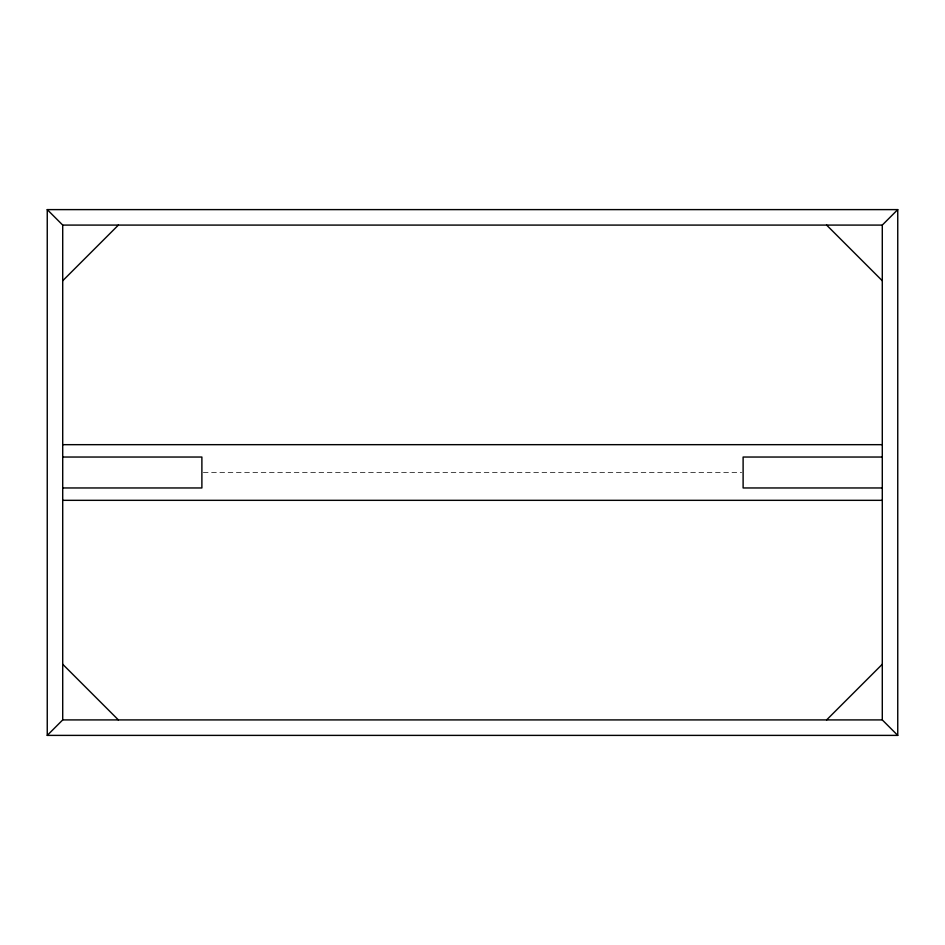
<?xml version="1.0" encoding="UTF-8"?>
<svg xmlns="http://www.w3.org/2000/svg" width="945" height="945" viewBox="0 0 945 945"><rect width="100%" height="100%" fill="white"/><g stroke="black" fill="none" stroke-linecap="round" stroke-linejoin="round"><path stroke-width="0.71" stroke-dasharray="4.72 3.54" d="M203.364 472.5L741.636 472.5"/><path stroke-width="1.42" d="M62.713 280.748L118.385 225.087M47.25 735.387L62.713 719.913L882.287 719.913L897.75 735.387L897.75 209.613L47.25 209.613L47.25 735.387L897.75 735.387M47.25 209.613L62.713 225.087L882.287 225.087L897.75 209.613M826.615 719.913L882.287 664.252M62.713 444.67L882.287 444.67M62.713 457.037L201.887 457.037L201.887 487.963L62.713 487.963M882.287 457.037L743.113 457.037L743.113 487.963L882.287 487.963M62.713 500.33L882.287 500.33M826.615 225.087L882.287 280.748M62.713 664.252L118.385 719.913M882.287 225.087L882.287 719.913M62.713 225.087L62.713 719.913"/></g></svg>
